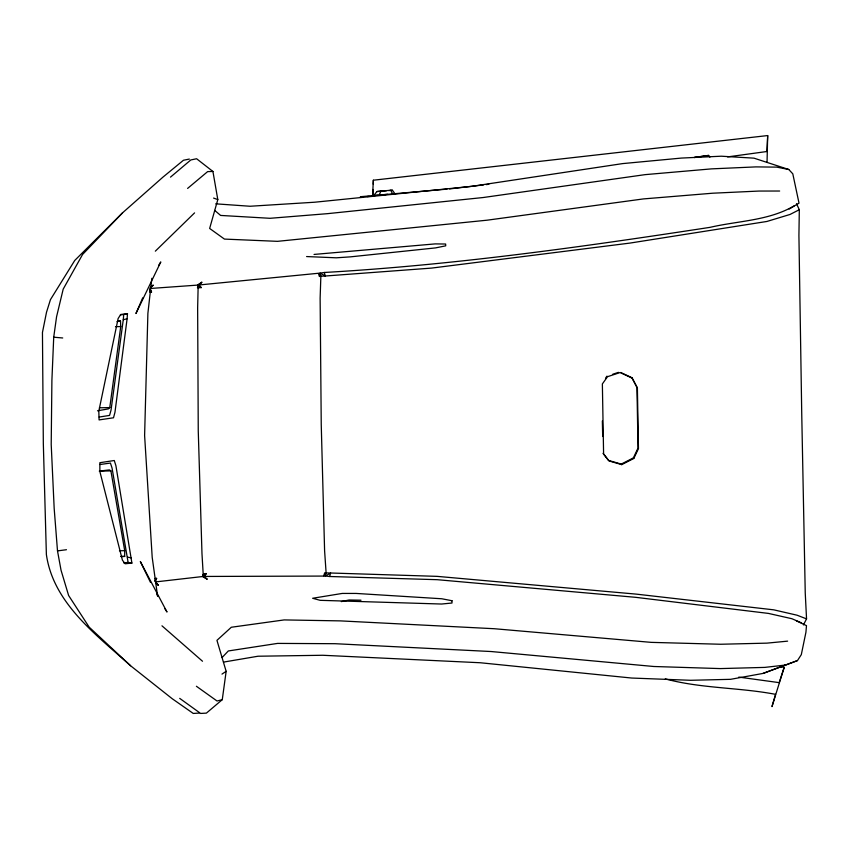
<?xml version="1.0" encoding="UTF-8"?>
<svg xmlns="http://www.w3.org/2000/svg" width="849" height="849" viewBox="0 0 849 849"><rect width="100%" height="100%" fill="white"/><g stroke="black" fill="none" stroke-linecap="round" stroke-linejoin="round"><path stroke-width="1.27" d="M121.152 556.509L124.676 556.413L124.707 550.672L110.901 470.898L109.415 469.9L99.779 471.036M796.5 203.707L799.312 209.714L798.92 235.523L801.743 414.238L805.245 592.995L806.55 618.889L803.419 624.938M372.955 196.098L373.125 189.476M373.252 184.18L373.348 180.211L767.687 135.564L767.04 162.053M151.069 288.427L198.178 285.062L320.126 273.102L320.858 276.243L320.126 298.211L321.24 424.511L324.605 550.831L326.112 572.926L325.485 576.068L203.335 576.45L156.258 581.841M189.359 159.071L183.458 160.249L162.955 177.123L122.564 212.812L82.576 254.456L63.187 289.148L56.565 316.773L53.72 337.202L51.906 380.203L51.205 444.43L54.177 508.434L57.499 550.895L61.043 570.231L68.61 595.478L89.177 627.146L130.576 665.743L172.177 698.695L193.243 713.436L199.154 713.086M198.549 287.896L197.584 285.009L201.807 282.261L198.178 285.062L197.637 307.996L198.252 430.846L201.977 553.633L203.335 576.45L207.06 579.145L202.741 576.598L203.601 573.68M372.552 196.151L373.348 180.211M767.687 135.564L766.891 151.515L727.572 156.906M127.106 318.778L127.488 313.674L120.749 314.459L118.128 318.524L98.813 411.16L99.089 419.915L113.501 417.782L114.965 412.285L127.106 318.778L123.275 319.702L111.028 410.152L109.574 415.416L99.153 417.039M123.275 319.702L123.731 314.533L127.488 313.674M157.627 596.433L152.204 557.39L144.606 435.495L147.885 313.408L151.833 278.292M97.508 410.789L108.332 408.91L109.776 407.584L120.738 326.568L120.516 320.986L117.915 321.039M179.712 698.377L200.608 713.436L206.403 713.118L222.268 699.672L226.152 671.336L216.941 640.348L231.31 627.252L284.182 619.919L340.385 620.884L494.351 628.727L651.257 642.364L720.652 644.253L766.955 643.139L787.617 641.144M197.467 287.8L198.178 285.062L201.245 287.609L198.73 287.737M326.112 572.926L323.84 575.824L324.626 572.884L330.579 573.001L325.485 576.068L329.645 576.503L330.579 573.001L437.023 576.354L636.219 594.12L773.768 609.837L797.094 615.217L806.55 618.889M170.49 177.133L190.813 159.952L196.597 158.742L212.929 171.466L217.8 199.589L209.65 228.445L224.444 239.089L277.485 241.339L487.124 220.188L643.404 198.921L712.672 193.211L758.953 191.057L779.647 191.025M780.273 666.741L784.179 667.399L771.985 706.612L775.54 694.333C739.001 687.35 701.348 688.613 665.287 678.882M784.179 667.399L779.18 682.638L738.81 677.099M154.836 581.087L155.579 578.869M142.728 297.819L135.936 313.514L160.801 261.938L158.784 265.143M155.388 581.077L156.619 578.339L154.709 578.551M379.163 194.994L380.968 191.057L390.72 190.282L392.44 190.24L395.008 193.859L392.663 193.933L390.72 190.282M632.399 378.261L620.11 372.541L607.544 376.691L602.365 383.928L603.597 453.918L609.041 460.965L621.744 464.636L633.81 458.471L638.459 448.622L637.387 387.929L631.943 377.709L620.736 372.509M603.034 453.355L608.5 460.402L621.245 464.085L633.365 457.919L638.024 448.07L636.952 387.388L631.943 377.709M155.155 581.056L156.619 578.339M223.489 662.103L258.032 656.224L322.79 655.269L480.279 662.751L631.72 678.043L690.672 680.293L730.543 679.327L763.124 673.406L797.455 660.586L801.307 654.643L805.924 632.282L806.486 625.639L796.447 620.884M605.517 378.198L607.003 376.128M203.781 573.659L206.307 573.606L204.025 576.524L207.06 579.145M380.968 191.057L376.914 191.545L373.666 195.663L377.709 195.185M222.077 657.54L228.328 650.96L277.549 643.404L335.1 643.701L491.189 651.533L653.836 666.497L720.281 668.587L764.747 667.399L785.59 665.043M122.564 212.812L74.765 260.431L50.441 299.644L46.504 312.283L42.45 332.468L43.331 443.709L46.377 554.503C53.296 603.437 96.553 634.925 130.576 665.743M150.613 287.694L153.107 285.211L150.22 287.652M155.335 251.166L194.57 212.887M206.307 573.606L203.335 576.45L202.794 574.614M150.39 287.769L153.107 285.211M201.807 282.261L198.857 284.903L201.245 287.609M187.597 188.425L207.655 171.604L212.929 171.466M221.992 674.095L226.152 671.336M789.156 209.056L799.015 203.144L792.796 173.822L788.774 169.503L753.997 158.158L721.289 156.205L681.429 158.073L622.614 163.602L471.853 186.334L314.767 202.211L250.073 206.254L215.731 203.834M794.218 205.819C768.865 220.772 738.025 220.814 710.008 227.352C582.032 246.953 453.599 265.1 324.265 272.476L320.126 273.102L325.326 276.01L431.568 268.093L630.011 243.079L766.902 221.462L790.005 214.468L799.312 209.714M763.124 673.406L797.455 660.586M612.734 374.25L618.475 372.361M222.268 699.672L217.026 700.998L196.406 686.268M341.33 601.612L349.088 599.988L360.995 600.201M117.003 321.644L120.516 320.986M320.858 276.243L319.383 276.487L318.492 273.611L320.858 276.243L325.326 276.01L324.265 272.476M708.628 155.409L694.217 157.49L708.628 155.409L709.902 157.15M99.991 464.509L110.423 463.066L112.047 468.022L128.114 562.42L131.903 563.078L115.91 465.698L114.265 460.519L99.853 462.705L99.885 471.588L122.405 560.149L125.164 563.778L131.903 563.078M57.499 550.895L66.466 549.717M449.546 188.924L483.569 184.912M486.19 184.604L488.812 184.297M120.388 314.915L123.731 314.533M123.667 562.876L128.114 562.42M386.369 190.813L376.914 191.545M388.8 190.579L392.44 190.24M314.045 254.435L435.208 243.896L445.629 244.024L445.714 245.828L435.59 247.897L350.234 256.876L336.321 257.809L306.595 256.557M446.945 189.136L360.358 196.713L362.608 196.66M380.394 194.888L387.749 194.315M367.118 196.543L369.294 196.395M115.485 326.674L120.738 326.568M99.439 407.807L109.776 407.584M99.269 471.142L110.901 470.898M119.454 550.778L124.707 550.672M120.781 556.498L124.676 556.413M149.636 292.003L151.547 292.045L149.774 288.522M329.645 576.503L437.214 579.687L635.455 597.303L768.409 613.403L791.873 618.709L801.605 622.922M53.72 337.202L62.72 337.976M127.477 557.146L131.34 557.857M788.774 169.503L776.771 167.126L755.886 166.892L711.441 168.877L645.134 174.639L483.155 197.53L327.491 213.661L270.024 218.299L220.613 215.434L214.691 210.382M213.577 198.072L217.8 199.589M155.452 582.955L158.413 585.205L155.834 582.796M155.611 582.775L158.413 585.205M161.968 625.819L202.508 661.244M621.245 464.085L621.744 464.636M633.365 457.919L633.81 458.471M164.865 608.701L166.998 612.012L140.329 561.529L150.485 582.372M149.997 289.477L151.547 292.045M149.679 289.583L150.496 291.823M156.662 592.528L157.214 595.107M602.355 420.955L602.684 436.503M451.997 600.731L451.986 603.023L441.586 604.032L320.169 600.328L312.634 598.269L342.264 593.43L356.187 593.44L441.798 598.768L451.997 600.731"/></g></svg>
